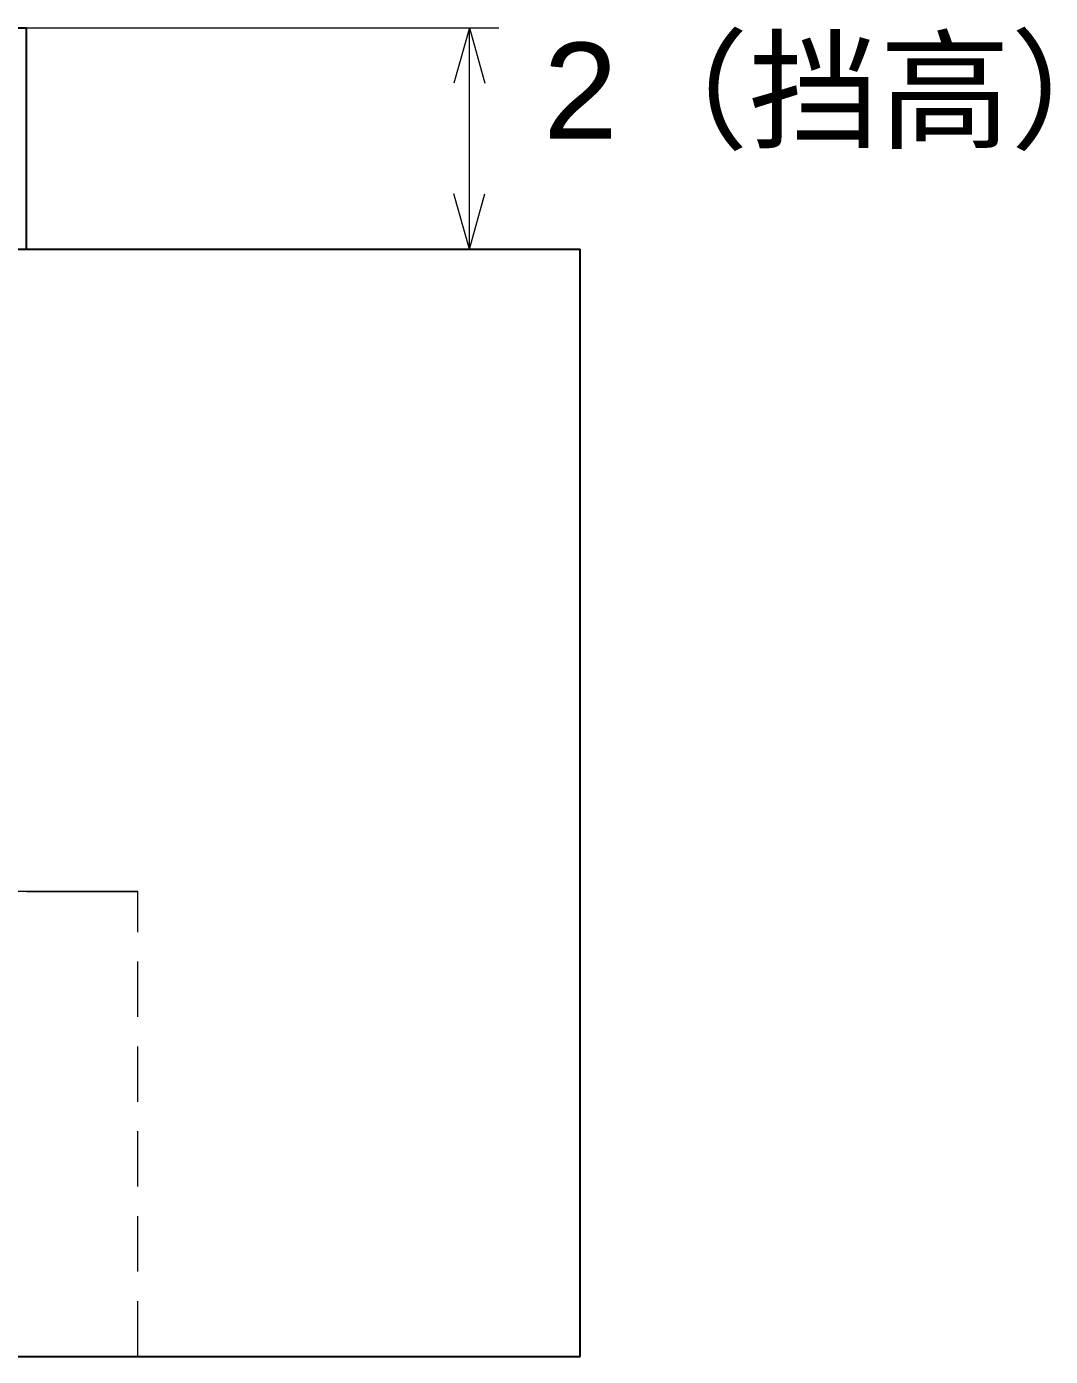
# Paper-space layout '01_三视图' of a CAD drawing. Header units: millimetres. Extents: x 8 to 451, y 8 to 289.
# Drawn here: x 63 to 90.74, y 172 to 208.04 of the extents above; entities that cross this region are included whole.
import ezdxf

# ---------------------------------------------------------------- set-up
doc = ezdxf.new("R2010")
doc.units = ezdxf.units.MM
doc.linetypes.add('WP_HIDDEN', pattern=[2.3, 1.5, -0.8])
for name, color, linetype, lineweight in [('ANNOTATIONS', 7, 'CONTINUOUS', 18), ('HIDDEN', 7, 'WP_HIDDEN', 13), ('VISIBLE', 7, 'CONTINUOUS', 25)]:
    doc.layers.add(name, color=color, linetype=linetype, lineweight=lineweight)
doc.styles.add('CJK', font='Arial Unicode.ttf')

psp = doc.layouts.new('01_三视图')

# ---------------------------------------------------------------- linework, layer by layer
at = {"layer": 'ANNOTATIONS'}
for p, q in [((63, 208), (75.8, 208)), ((75, 208), (74.58, 206.5)), ((75, 202), (75, 208)), ((75, 208), (75.42, 206.5)), ((75, 202), (74.58, 203.5)), ((75, 202), (75.42, 203.5)), ((63, 202), (75.8, 202))]:
    psp.add_line(p, q, dxfattribs=at)
at = {"layer": 'HIDDEN'}
for points in [[(33, 202), (63, 202)], [(66.015, 184.6), (65.939, 184.6), (65.716, 184.6), (65.357, 184.6), (64.88, 184.6), (64.308, 184.6), (63.671, 184.6), (63, 184.6), (62.329, 184.6), (61.692, 184.6), (61.12, 184.6), (60.643, 184.6), (60.284, 184.6), (60.061, 184.6), (59.985, 184.6)], [(63, 184.6), (63.338, 184.6), (63.671, 184.6), (63.996, 184.6), (64.308, 184.6), (64.604, 184.6), (64.88, 184.6), (65.132, 184.6), (65.357, 184.6), (65.553, 184.6), (65.716, 184.6), (65.846, 184.6), (65.939, 184.6), (65.996, 184.6), (66.015, 184.6)], [(66.015, 172), (66.015, 184.6)], [(66.015, 172), (65.939, 172), (65.716, 172), (65.357, 172), (64.88, 172), (64.308, 172), (63.671, 172), (63, 172), (62.329, 172), (61.692, 172), (61.12, 172), (60.643, 172), (60.284, 172), (60.061, 172), (59.985, 172)], [(63, 172), (63.338, 172), (63.671, 172), (63.996, 172), (64.308, 172), (64.604, 172), (64.88, 172), (65.132, 172), (65.357, 172), (65.553, 172), (65.716, 172), (65.846, 172), (65.939, 172), (65.996, 172), (66.015, 172)]]:
    psp.add_lwpolyline(points, dxfattribs=at)
at = {"layer": 'VISIBLE'}
for points in [[(33, 208), (63, 208)], [(63, 202), (63, 208)], [(18, 202), (78, 202)], [(78, 172), (78, 202)], [(18, 172), (78, 172)]]:
    psp.add_lwpolyline(points, dxfattribs=at)

# ---------------------------------------------------------------- texts
at = {"layer": 'ANNOTATIONS', "style": 'CJK'}
psp.add_text('2（挡高）', height=2.6, dxfattribs=at).set_placement((77, 205))

doc.saveas('drawing.dxf')
